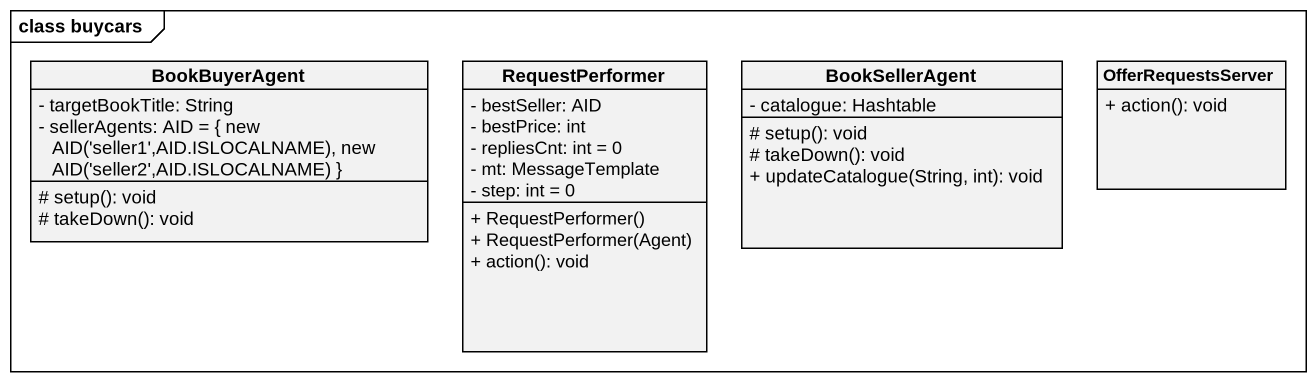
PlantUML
@startuml
mainframe class buycars
hide circle
hide empty members
skinparam classAttributeIconSize 0
class BookBuyerAgent {
  - targetBookTitle: String
  {field} - sellerAgents: AID = { new AID('seller1',AID.ISLOCALNAME), new AID('seller2',AID.ISLOCALNAME) }
  # setup(): void
  # takeDown(): void
}
class RequestPerformer {
  - bestSeller: AID
  - bestPrice: int
  - repliesCnt: int = 0
  - mt: MessageTemplate
  - step: int = 0
  + RequestPerformer()
  + RequestPerformer(Agent)
  + action(): void
}
class BookSellerAgent {
  - catalogue: Hashtable
  # setup(): void
  # takeDown(): void
  + updateCatalogue(String, int): void
}
class OfferRequestsServer {
  + action(): void
}
@enduml
